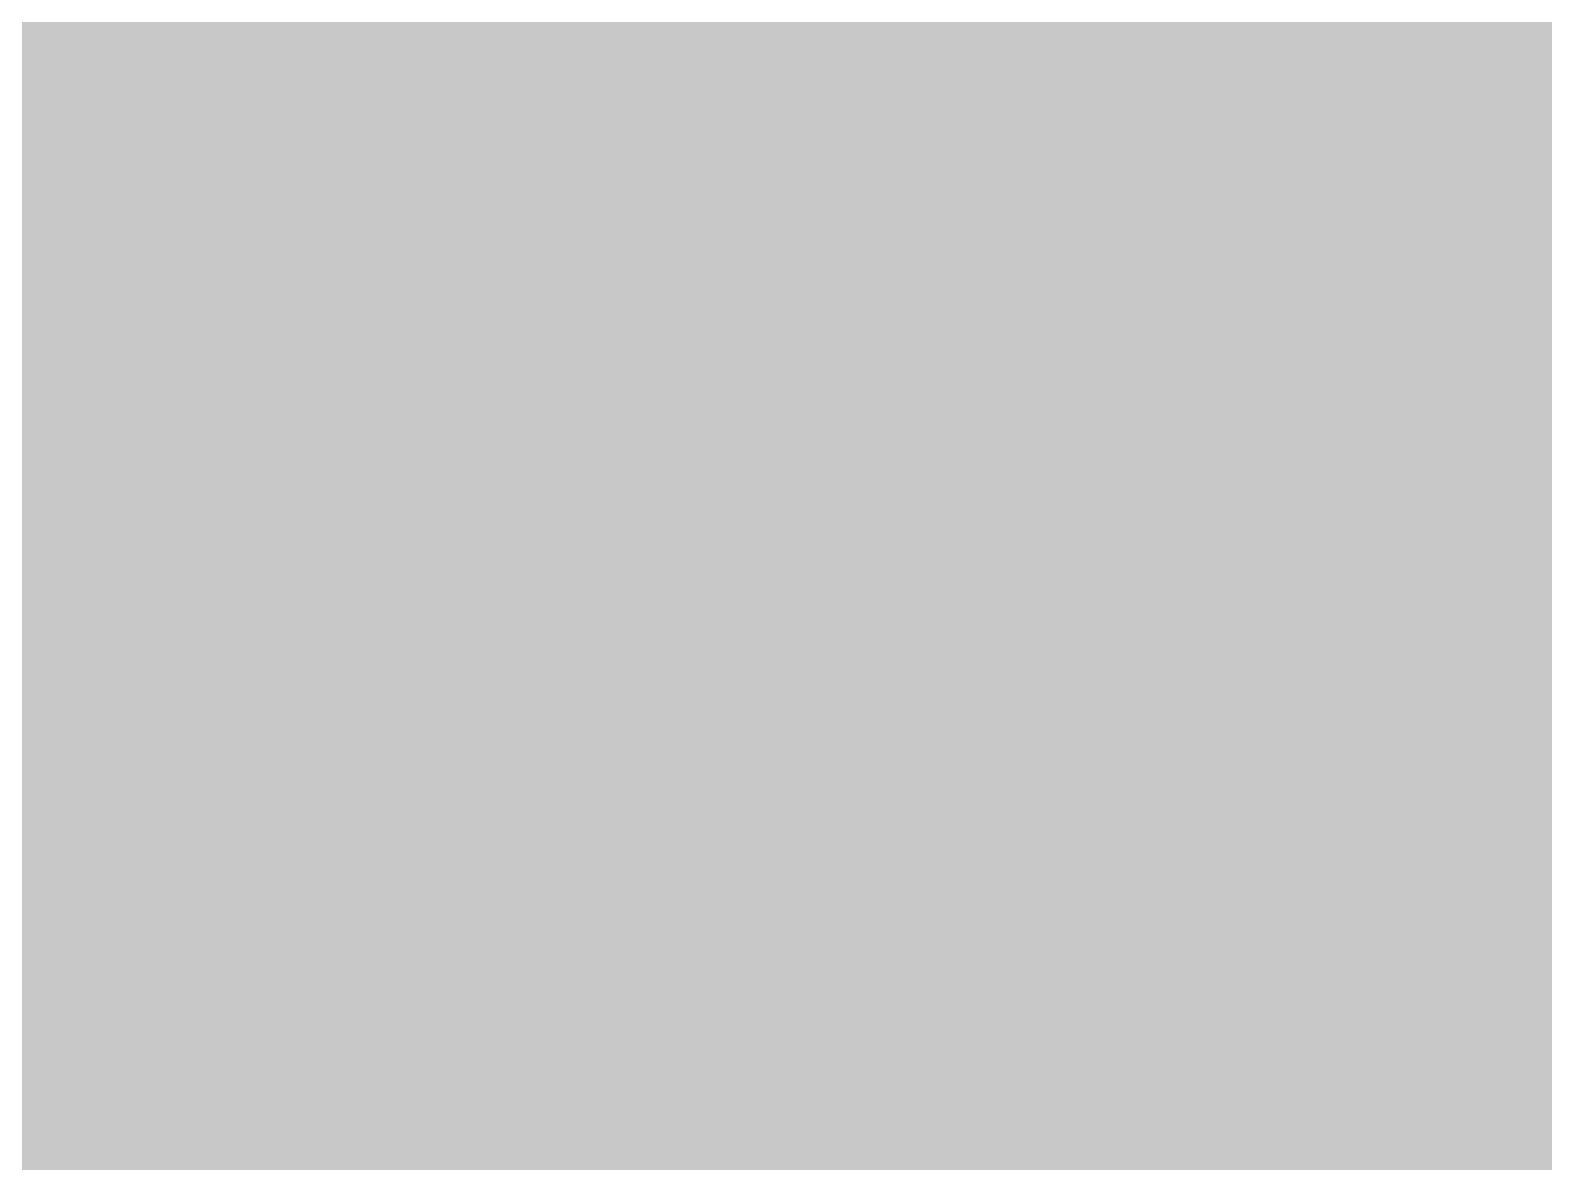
# Model space of a CAD drawing. Header units: inches. Extents: x 267136 to 306747, y 5028981 to 5062930.
# Drawn here: x 278039 to 282080, y 5036104 to 5039127 of the extents above; entities that cross this region are included whole.
import ezdxf

# ---------------------------------------------------------------- set-up
doc = ezdxf.new("R2010")
doc.units = ezdxf.units.IN
doc.header["$MEASUREMENT"] = 0

msp = doc.modelspace()

# ---------------------------------------------------------------- hatches: boundary and pattern name
for points in [[(278419.916, 5039022.219), (278354.781, 5039022.493), (278289.645, 5039022.768), (278224.51, 5039023.043), (278159.373, 5039023.319), (278094.236, 5039023.596), (278029.102, 5039023.873), (277963.965, 5039024.151), (277931.396, 5039024.291), (277931.496, 5039047.442), (277931.893, 5039140.051), (277932.289, 5039232.66), (277932.686, 5039325.268), (277932.883, 5039371.572), (277965.449, 5039371.433), (278030.582, 5039371.155), (278095.713, 5039370.878), (278160.846, 5039370.601), (278225.979, 5039370.325), (278291.111, 5039370.05), (278356.244, 5039369.775), (278421.375, 5039369.501), (278421.182, 5039323.197), (278420.793, 5039230.588), (278420.402, 5039137.98), (278420.014, 5039045.372), (278419.916, 5039022.219)], [(278908.437, 5039020.186), (278875.869, 5039020.32), (278810.732, 5039020.59), (278745.598, 5039020.86), (278680.461, 5039021.13), (278615.324, 5039021.401), (278550.189, 5039021.673), (278485.053, 5039021.946), (278419.916, 5039022.219), (278420.014, 5039045.372), (278420.402, 5039137.98), (278420.793, 5039230.588), (278421.182, 5039323.197), (278421.375, 5039369.501), (278486.508, 5039369.228), (278551.641, 5039368.956), (278616.773, 5039368.684), (278681.906, 5039368.412), (278747.037, 5039368.142), (278812.17, 5039367.872), (278877.303, 5039367.603), (278909.869, 5039367.468), (278909.678, 5039321.164), (278909.297, 5039228.555), (278908.914, 5039135.947), (278908.533, 5039043.338), (278908.437, 5039020.186)], [(279396.957, 5039018.191), (279331.82, 5039018.455), (279266.686, 5039018.719), (279201.549, 5039018.984), (279136.412, 5039019.25), (279071.277, 5039019.517), (279006.141, 5039019.784), (278941.004, 5039020.052), (278908.437, 5039020.186), (278908.533, 5039043.338), (278908.914, 5039135.947), (278909.297, 5039228.555), (278909.678, 5039321.164), (278909.869, 5039367.468), (278942.436, 5039367.334), (279007.566, 5039367.066), (279137.832, 5039366.532), (279202.965, 5039366.267), (279268.098, 5039366.001), (279333.229, 5039365.737), (279398.361, 5039365.473), (279398.174, 5039319.169), (279397.799, 5039226.56), (279397.426, 5039133.952), (279397.051, 5039041.343), (279396.957, 5039018.191)], [(279885.477, 5039016.234), (279852.909, 5039016.363), (279787.772, 5039016.622), (279722.637, 5039016.882), (279592.365, 5039017.404), (279527.229, 5039017.666), (279462.094, 5039017.928), (279396.957, 5039018.191), (279397.051, 5039041.343), (279397.426, 5039133.952), (279397.799, 5039226.56), (279398.174, 5039319.169), (279398.361, 5039365.473), (279528.627, 5039364.947), (279593.76, 5039364.686), (279658.892, 5039364.424), (279724.023, 5039364.164), (279789.156, 5039363.904), (279854.288, 5039363.645), (279886.854, 5039363.516), (279886.671, 5039317.211), (279885.937, 5039131.995), (279885.568, 5039039.386), (279885.477, 5039016.234)], [(280373.997, 5039014.314), (280308.86, 5039014.568), (280243.725, 5039014.823), (280113.453, 5039015.333), (280048.316, 5039015.59), (279983.181, 5039015.847), (279918.045, 5039016.104), (279885.477, 5039016.234), (279885.568, 5039039.386), (279885.937, 5039131.995), (279886.671, 5039317.211), (279886.854, 5039363.516), (279919.421, 5039363.387), (279984.553, 5039363.129), (280049.686, 5039362.872), (280179.95, 5039362.36), (280245.083, 5039362.105), (280310.215, 5039361.851), (280375.348, 5039361.597), (280375.167, 5039315.292), (280374.808, 5039222.684), (280374.447, 5039130.075), (280374.087, 5039037.467), (280373.997, 5039014.314)], [(280862.517, 5039012.434), (280829.949, 5039012.558), (280764.812, 5039012.807), (280699.677, 5039013.056), (280634.541, 5039013.307), (280569.404, 5039013.558), (280504.269, 5039013.81), (280373.997, 5039014.314), (280374.087, 5039037.467), (280374.447, 5039130.075), (280374.808, 5039222.684), (280375.167, 5039315.292), (280375.348, 5039361.597), (280505.612, 5039361.091), (280570.745, 5039360.84), (280635.877, 5039360.589), (280701.01, 5039360.338), (280831.274, 5039359.84), (280863.841, 5039359.716), (280863.664, 5039313.411), (280863.311, 5039220.803), (280862.605, 5039035.585), (280862.517, 5039012.434)], [(281351.037, 5039010.59), (281285.9, 5039010.834), (281220.765, 5039011.078), (281155.629, 5039011.323), (281090.493, 5039011.569), (281025.356, 5039011.815), (280960.221, 5039012.062), (280862.517, 5039012.434), (280862.605, 5039035.585), (280863.311, 5039220.803), (280863.664, 5039313.411), (280863.841, 5039359.716), (280896.407, 5039359.591), (280961.539, 5039359.344), (281026.672, 5039359.097), (281091.804, 5039358.851), (281156.937, 5039358.605), (281222.068, 5039358.36), (281287.201, 5039358.116), (281352.334, 5039357.873), (281352.16, 5039311.568), (281351.814, 5039218.959), (281351.469, 5039126.351), (281351.123, 5039033.743), (281351.037, 5039010.59)], [(281839.557, 5039008.785), (281806.988, 5039008.904), (281741.853, 5039009.143), (281611.581, 5039009.623), (281546.444, 5039009.864), (281481.309, 5039010.105), (281416.173, 5039010.348), (281351.037, 5039010.59), (281351.123, 5039033.743), (281351.469, 5039126.351), (281351.814, 5039218.959), (281352.16, 5039311.568), (281352.334, 5039357.873), (281417.466, 5039357.629), (281482.599, 5039357.387), (281547.73, 5039357.146), (281612.863, 5039356.905), (281677.995, 5039356.665), (281743.128, 5039356.425), (281808.261, 5039356.187), (281840.826, 5039356.067), (281840.657, 5039309.763), (281840.318, 5039217.154), (281839.98, 5039124.546), (281839.642, 5039031.937), (281839.557, 5039008.785)], [(282328.077, 5039007.019), (282262.94, 5039007.252), (282197.805, 5039007.485), (282132.669, 5039007.721), (282067.533, 5039007.956), (282002.396, 5039008.192), (281937.261, 5039008.429), (281872.125, 5039008.667), (281839.557, 5039008.785), (281839.642, 5039031.937), (281839.98, 5039124.546), (281840.318, 5039217.154), (281840.657, 5039309.763), (281840.826, 5039356.067), (281873.393, 5039355.948), (282003.657, 5039355.474), (282068.79, 5039355.238), (282133.922, 5039355.002), (282199.055, 5039354.768), (282329.319, 5039354.3), (282329.154, 5039307.996), (282328.822, 5039215.387), (282328.491, 5039122.779), (282328.159, 5039030.17), (282328.077, 5039007.019)], [(278418.459, 5038674.937), (278353.318, 5038675.211), (278288.18, 5038675.486), (278223.039, 5038675.762), (278157.9, 5038676.037), (278092.76, 5038676.314), (278027.621, 5038676.592), (277962.48, 5038676.869), (277929.91, 5038677.009), (277930.307, 5038769.617), (277930.703, 5038862.226), (277931.1, 5038954.834), (277931.396, 5039024.291), (277963.965, 5039024.151), (278029.102, 5039023.873), (278094.236, 5039023.596), (278159.373, 5039023.319), (278224.51, 5039023.043), (278289.645, 5039022.768), (278354.781, 5039022.493), (278419.916, 5039022.219), (278419.625, 5038952.763), (278419.236, 5038860.154), (278418.848, 5038767.546), (278418.459, 5038674.937)], [(278907.006, 5038672.904), (278874.436, 5038673.039), (278809.295, 5038673.308), (278744.156, 5038673.578), (278679.016, 5038673.849), (278613.877, 5038674.119), (278548.736, 5038674.392), (278483.598, 5038674.664), (278418.459, 5038674.937), (278418.848, 5038767.546), (278419.236, 5038860.154), (278419.625, 5038952.763), (278419.916, 5039022.219), (278485.053, 5039021.946), (278550.189, 5039021.673), (278615.324, 5039021.401), (278680.461, 5039021.13), (278745.598, 5039020.86), (278810.732, 5039020.59), (278875.869, 5039020.32), (278908.437, 5039020.186), (278908.15, 5038950.729), (278907.77, 5038858.121), (278907.387, 5038765.513), (278907.006, 5038672.904)], [(279395.553, 5038670.909), (279330.412, 5038671.173), (279265.273, 5038671.437), (279200.133, 5038671.703), (279134.994, 5038671.969), (279069.854, 5038672.235), (279004.715, 5038672.502), (278939.574, 5038672.771), (278907.006, 5038672.904), (278907.387, 5038765.513), (278907.77, 5038858.121), (278908.15, 5038950.729), (278908.437, 5039020.186), (278941.004, 5039020.052), (279006.141, 5039019.784), (279071.277, 5039019.517), (279136.412, 5039019.25), (279201.549, 5039018.984), (279266.686, 5039018.719), (279331.82, 5039018.455), (279396.957, 5039018.191), (279396.676, 5038948.734), (279395.926, 5038763.518), (279395.553, 5038670.909)], [(279884.099, 5038668.952), (279851.529, 5038669.081), (279786.39, 5038669.341), (279721.25, 5038669.601), (279656.11, 5038669.86), (279525.832, 5038670.384), (279460.691, 5038670.646), (279395.553, 5038670.909), (279395.926, 5038763.518), (279396.676, 5038948.734), (279396.957, 5039018.191), (279462.094, 5039017.928), (279527.229, 5039017.666), (279592.365, 5039017.404), (279722.637, 5039016.882), (279787.772, 5039016.622), (279852.909, 5039016.363), (279885.477, 5039016.234), (279885.201, 5038946.777), (279884.467, 5038761.561), (279884.099, 5038668.952)], [(280372.646, 5038667.033), (280307.507, 5038667.286), (280242.367, 5038667.541), (280177.228, 5038667.796), (280046.948, 5038668.308), (279981.809, 5038668.565), (279884.099, 5038668.952), (279884.467, 5038761.561), (279885.201, 5038946.777), (279885.477, 5039016.234), (279918.045, 5039016.104), (279983.181, 5039015.847), (280048.316, 5039015.59), (280113.453, 5039015.333), (280243.725, 5039014.823), (280308.86, 5039014.568), (280373.997, 5039014.314), (280373.727, 5038944.858), (280373.366, 5038852.25), (280373.006, 5038759.642), (280372.646, 5038667.033)], [(280861.193, 5038665.151), (280828.623, 5038665.276), (280763.483, 5038665.524), (280698.344, 5038665.774), (280633.204, 5038666.024), (280568.064, 5038666.275), (280502.925, 5038666.527), (280437.785, 5038666.78), (280372.646, 5038667.033), (280373.006, 5038759.642), (280373.366, 5038852.25), (280373.727, 5038944.858), (280373.997, 5039014.314), (280504.269, 5039013.81), (280569.404, 5039013.558), (280634.541, 5039013.307), (280699.677, 5039013.056), (280764.812, 5039012.807), (280829.949, 5039012.558), (280862.517, 5039012.434), (280862.252, 5038942.978), (280861.546, 5038757.76), (280861.193, 5038665.151)], [(281349.74, 5038663.309), (281284.601, 5038663.552), (281219.461, 5038663.796), (281154.321, 5038664.041), (281089.182, 5038664.287), (281024.042, 5038664.533), (280958.902, 5038664.78), (280893.763, 5038665.027), (280861.193, 5038665.151), (280861.899, 5038850.369), (280862.252, 5038942.978), (280862.517, 5039012.434), (280960.221, 5039012.062), (281025.356, 5039011.815), (281090.493, 5039011.569), (281155.629, 5039011.323), (281220.765, 5039011.078), (281285.9, 5039010.834), (281351.037, 5039010.59), (281350.777, 5038941.134), (281350.432, 5038848.525), (281349.74, 5038663.309)], [(281838.287, 5038661.503), (281805.717, 5038661.623), (281740.578, 5038661.861), (281675.438, 5038662.101), (281610.299, 5038662.341), (281545.159, 5038662.582), (281480.02, 5038662.823), (281414.88, 5038663.065), (281349.74, 5038663.309), (281350.432, 5038848.525), (281350.777, 5038941.134), (281351.037, 5039010.59), (281416.173, 5039010.348), (281481.309, 5039010.105), (281546.444, 5039009.864), (281611.581, 5039009.623), (281741.853, 5039009.143), (281806.988, 5039008.904), (281839.557, 5039008.785), (281839.303, 5038939.329), (281838.964, 5038846.721), (281838.626, 5038754.112), (281838.287, 5038661.503)], [(282326.834, 5038659.736), (282261.694, 5038659.97), (282196.555, 5038660.204), (282131.415, 5038660.438), (282066.275, 5038660.674), (282001.136, 5038660.91), (281935.996, 5038661.146), (281870.856, 5038661.385), (281838.287, 5038661.503), (281838.626, 5038754.112), (281838.964, 5038846.721), (281839.303, 5038939.329), (281839.557, 5039008.785), (281872.125, 5039008.667), (281937.261, 5039008.429), (282002.396, 5039008.192), (282067.533, 5039007.956), (282132.669, 5039007.721), (282197.805, 5039007.485), (282262.94, 5039007.252), (282328.077, 5039007.019), (282327.828, 5038937.562), (282327.497, 5038844.953), (282327.165, 5038752.345), (282326.834, 5038659.736)], [(278417, 5038327.656), (278351.855, 5038327.93), (278286.713, 5038328.204), (278221.57, 5038328.479), (278156.426, 5038328.756), (278091.283, 5038329.032), (278026.141, 5038329.31), (277960.996, 5038329.588), (277928.426, 5038329.727), (277928.723, 5038399.184), (277929.119, 5038491.792), (277929.516, 5038584.4), (277929.91, 5038677.009), (277962.48, 5038676.869), (278027.621, 5038676.592), (278092.76, 5038676.314), (278157.9, 5038676.037), (278223.039, 5038675.762), (278288.18, 5038675.486), (278353.318, 5038675.211), (278418.459, 5038674.937), (278418.068, 5038582.329), (278417.68, 5038489.721), (278417.291, 5038397.112), (278417, 5038327.656)], [(278905.574, 5038325.623), (278873.002, 5038325.757), (278807.859, 5038326.026), (278742.715, 5038326.296), (278677.572, 5038326.566), (278612.43, 5038326.838), (278547.285, 5038327.11), (278482.143, 5038327.383), (278417, 5038327.656), (278417.291, 5038397.112), (278417.68, 5038489.721), (278418.068, 5038582.329), (278418.459, 5038674.937), (278483.598, 5038674.664), (278548.736, 5038674.392), (278613.877, 5038674.119), (278679.016, 5038673.849), (278744.156, 5038673.578), (278809.295, 5038673.308), (278874.436, 5038673.039), (278907.006, 5038672.904), (278906.623, 5038580.296), (278906.242, 5038487.687), (278905.859, 5038395.079), (278905.574, 5038325.623)], [(279394.146, 5038323.628), (279329.004, 5038323.892), (279263.861, 5038324.156), (279198.717, 5038324.421), (279133.574, 5038324.687), (279068.432, 5038324.953), (279003.289, 5038325.221), (278938.145, 5038325.488), (278905.574, 5038325.623), (278905.859, 5038395.079), (278906.242, 5038487.687), (278906.623, 5038580.296), (278907.006, 5038672.904), (278939.574, 5038672.771), (279004.715, 5038672.502), (279069.854, 5038672.235), (279134.994, 5038671.969), (279200.133, 5038671.703), (279265.273, 5038671.437), (279330.412, 5038671.173), (279395.553, 5038670.909), (279395.178, 5038578.301), (279394.803, 5038485.692), (279394.428, 5038393.084), (279394.146, 5038323.628)], [(279882.722, 5038321.67), (279850.149, 5038321.8), (279785.007, 5038322.059), (279719.863, 5038322.318), (279654.72, 5038322.579), (279589.576, 5038322.84), (279524.434, 5038323.102), (279459.291, 5038323.364), (279394.146, 5038323.628), (279394.428, 5038393.084), (279394.803, 5038485.692), (279395.178, 5038578.301), (279395.553, 5038670.909), (279460.691, 5038670.646), (279525.832, 5038670.384), (279656.11, 5038669.86), (279721.25, 5038669.601), (279786.39, 5038669.341), (279851.529, 5038669.081), (279884.099, 5038668.952), (279883.731, 5038576.344), (279883.364, 5038483.735), (279882.997, 5038391.127), (279882.722, 5038321.67)], [(280371.295, 5038319.751), (280306.152, 5038320.005), (280241.009, 5038320.259), (280175.866, 5038320.515), (280110.723, 5038320.77), (280045.579, 5038321.026), (279980.437, 5038321.283), (279915.293, 5038321.541), (279882.722, 5038321.67), (279882.997, 5038391.127), (279883.364, 5038483.735), (279883.731, 5038576.344), (279884.099, 5038668.952), (279981.809, 5038668.565), (280046.948, 5038668.308), (280177.228, 5038667.796), (280242.367, 5038667.541), (280307.507, 5038667.286), (280372.646, 5038667.033), (280372.286, 5038574.425), (280371.926, 5038481.816), (280371.565, 5038389.207), (280371.295, 5038319.751)], [(280859.869, 5038317.87), (280827.298, 5038317.994), (280762.154, 5038318.243), (280697.012, 5038318.493), (280631.868, 5038318.743), (280566.725, 5038318.994), (280501.582, 5038319.246), (280436.438, 5038319.498), (280371.295, 5038319.751), (280371.565, 5038389.207), (280371.926, 5038481.816), (280372.286, 5038574.425), (280372.646, 5038667.033), (280437.785, 5038666.78), (280502.925, 5038666.527), (280568.064, 5038666.275), (280633.204, 5038666.024), (280698.344, 5038665.774), (280763.483, 5038665.524), (280828.623, 5038665.276), (280861.193, 5038665.151), (280860.487, 5038479.935), (280860.134, 5038387.326), (280859.869, 5038317.87)], [(281348.443, 5038316.027), (281283.3, 5038316.271), (281218.157, 5038316.515), (281153.014, 5038316.76), (281087.87, 5038317.005), (281022.728, 5038317.251), (280957.584, 5038317.498), (280892.441, 5038317.746), (280859.869, 5038317.87), (280860.134, 5038387.326), (280860.487, 5038479.935), (280861.193, 5038665.151), (280893.763, 5038665.027), (280958.902, 5038664.78), (281024.042, 5038664.533), (281089.182, 5038664.287), (281154.321, 5038664.041), (281219.461, 5038663.796), (281284.601, 5038663.552), (281349.74, 5038663.309), (281349.395, 5038570.7), (281349.049, 5038478.092), (281348.703, 5038385.483), (281348.443, 5038316.027)], [(281837.018, 5038314.222), (281804.446, 5038314.341), (281739.303, 5038314.58), (281674.159, 5038314.819), (281609.017, 5038315.06), (281543.873, 5038315.3), (281478.729, 5038315.542), (281413.587, 5038315.784), (281348.443, 5038316.027), (281348.703, 5038385.483), (281349.049, 5038478.092), (281349.395, 5038570.7), (281349.74, 5038663.309), (281414.88, 5038663.065), (281480.02, 5038662.823), (281545.159, 5038662.582), (281610.299, 5038662.341), (281675.438, 5038662.101), (281740.578, 5038661.861), (281805.717, 5038661.623), (281838.287, 5038661.503), (281837.948, 5038568.895), (281837.61, 5038476.286), (281837.271, 5038383.678), (281837.018, 5038314.222)], [(282325.592, 5038312.455), (282260.448, 5038312.688), (282195.305, 5038312.922), (282130.162, 5038313.157), (282065.019, 5038313.393), (281999.875, 5038313.629), (281934.732, 5038313.865), (281869.589, 5038314.103), (281837.018, 5038314.222), (281837.271, 5038383.678), (281837.61, 5038476.286), (281837.948, 5038568.895), (281838.287, 5038661.503), (281870.856, 5038661.385), (281935.996, 5038661.146), (282001.136, 5038660.91), (282066.275, 5038660.674), (282131.415, 5038660.438), (282196.555, 5038660.204), (282261.694, 5038659.97), (282326.834, 5038659.736), (282326.503, 5038567.128), (282326.171, 5038474.52), (282325.84, 5038381.911), (282325.592, 5038312.455)], [(278415.541, 5037980.374), (278350.395, 5037980.648), (278285.246, 5037980.923), (278220.1, 5037981.198), (278154.953, 5037981.475), (278089.807, 5037981.751), (278024.66, 5037982.028), (277959.514, 5037982.307), (277926.939, 5037982.445), (277927.139, 5038028.75), (277927.533, 5038121.358), (277927.93, 5038213.967), (277928.326, 5038306.575), (277928.426, 5038329.727), (277960.996, 5038329.588), (278026.141, 5038329.31), (278091.283, 5038329.032), (278156.426, 5038328.756), (278221.57, 5038328.479), (278286.713, 5038328.204), (278351.855, 5038327.93), (278417, 5038327.656), (278416.902, 5038304.504), (278416.514, 5038211.896), (278416.125, 5038119.287), (278415.734, 5038026.679), (278415.541, 5037980.374)], [(278904.143, 5037978.341), (278871.568, 5037978.476), (278806.422, 5037978.745), (278741.275, 5037979.015), (278676.127, 5037979.285), (278610.98, 5037979.557), (278545.834, 5037979.828), (278480.687, 5037980.101), (278415.541, 5037980.374), (278415.734, 5038026.679), (278416.125, 5038119.287), (278416.514, 5038211.896), (278416.902, 5038304.504), (278417, 5038327.656), (278482.143, 5038327.383), (278547.285, 5038327.11), (278612.43, 5038326.838), (278677.572, 5038326.566), (278742.715, 5038326.296), (278807.859, 5038326.026), (278873.002, 5038325.757), (278905.574, 5038325.623), (278905.479, 5038302.471), (278905.096, 5038209.862), (278904.715, 5038117.254), (278904.332, 5038024.646), (278904.143, 5037978.341)], [(279392.742, 5037976.346), (279327.596, 5037976.609), (279262.449, 5037976.874), (279197.303, 5037977.14), (279132.156, 5037977.405), (279067.008, 5037977.672), (279001.861, 5037977.939), (278936.715, 5037978.207), (278904.143, 5037978.341), (278904.332, 5038024.646), (278904.715, 5038117.254), (278905.096, 5038209.862), (278905.479, 5038302.471), (278905.574, 5038325.623), (278938.145, 5038325.488), (279003.289, 5038325.221), (279068.432, 5038324.953), (279133.574, 5038324.687), (279198.717, 5038324.421), (279263.861, 5038324.156), (279329.004, 5038323.892), (279394.146, 5038323.628), (279394.053, 5038300.476), (279393.68, 5038207.867), (279393.305, 5038115.259), (279392.93, 5038022.65), (279392.742, 5037976.346)], [(279881.344, 5037974.389), (279848.771, 5037974.519), (279783.623, 5037974.777), (279718.477, 5037975.037), (279653.33, 5037975.298), (279588.184, 5037975.559), (279523.037, 5037975.82), (279457.889, 5037976.083), (279392.742, 5037976.346), (279392.93, 5038022.65), (279393.305, 5038115.259), (279393.68, 5038207.867), (279394.053, 5038300.476), (279394.146, 5038323.628), (279459.291, 5038323.364), (279524.434, 5038323.102), (279589.576, 5038322.84), (279654.72, 5038322.579), (279719.863, 5038322.318), (279785.007, 5038322.059), (279850.149, 5038321.8), (279882.722, 5038321.67), (279882.63, 5038298.519), (279882.262, 5038205.91), (279881.895, 5038113.302), (279881.527, 5038020.693), (279881.344, 5037974.389)], [(280369.944, 5037972.47), (280304.798, 5037972.724), (280174.504, 5037973.232), (280109.357, 5037973.488), (280044.211, 5037973.745), (279979.063, 5037974.002), (279881.344, 5037974.389), (279881.527, 5038020.693), (279881.895, 5038113.302), (279882.262, 5038205.91), (279882.63, 5038298.519), (279882.722, 5038321.67), (279915.293, 5038321.541), (279980.437, 5038321.283), (280045.579, 5038321.026), (280110.723, 5038320.77), (280175.866, 5038320.515), (280241.009, 5038320.259), (280371.295, 5038319.751), (280371.205, 5038296.599), (280370.845, 5038203.99), (280370.485, 5038111.382), (280370.125, 5038018.773), (280369.944, 5037972.47)], [(280858.546, 5037970.589), (280825.973, 5037970.713), (280760.825, 5037970.962), (280695.679, 5037971.211), (280565.385, 5037971.713), (280500.238, 5037971.964), (280435.092, 5037972.217), (280369.944, 5037972.47), (280370.125, 5038018.773), (280370.485, 5038111.382), (280370.845, 5038203.99), (280371.205, 5038296.599), (280371.295, 5038319.751), (280436.438, 5038319.498), (280501.582, 5038319.246), (280566.725, 5038318.994), (280631.868, 5038318.743), (280697.012, 5038318.493), (280762.154, 5038318.243), (280827.298, 5038317.994), (280859.869, 5038317.87), (280859.781, 5038294.718), (280859.428, 5038202.109), (280859.075, 5038109.501), (280858.723, 5038016.893), (280858.546, 5037970.589)], [(281347.146, 5037968.745), (281282, 5037968.989), (281216.854, 5037969.233), (281151.706, 5037969.479), (281086.56, 5037969.724), (281021.413, 5037969.97), (280956.266, 5037970.217), (280891.119, 5037970.465), (280858.546, 5037970.589), (280858.723, 5038016.893), (280859.075, 5038109.501), (280859.428, 5038202.109), (280859.781, 5038294.718), (280859.869, 5038317.87), (280892.441, 5038317.746), (280957.584, 5038317.498), (281022.728, 5038317.251), (281087.87, 5038317.005), (281153.014, 5038316.76), (281218.157, 5038316.515), (281348.443, 5038316.027), (281348.357, 5038292.875), (281348.011, 5038200.267), (281347.665, 5038107.658), (281347.319, 5038015.05), (281347.146, 5037968.745)], [(281835.748, 5037966.94), (281803.175, 5037967.06), (281738.027, 5037967.298), (281672.881, 5037967.538), (281607.734, 5037967.778), (281542.587, 5037968.019), (281477.44, 5037968.261), (281412.294, 5037968.503), (281347.146, 5037968.745), (281347.319, 5038015.05), (281347.665, 5038107.658), (281348.011, 5038200.267), (281348.357, 5038292.875), (281348.443, 5038316.027), (281413.587, 5038315.784), (281478.729, 5038315.542), (281543.873, 5038315.3), (281609.017, 5038315.06), (281674.159, 5038314.819), (281739.303, 5038314.58), (281804.446, 5038314.341), (281837.018, 5038314.222), (281836.933, 5038291.069), (281836.594, 5038198.461), (281836.256, 5038105.853), (281835.917, 5038013.244), (281835.748, 5037966.94)], [(282324.349, 5037965.173), (282259.202, 5037965.406), (282194.056, 5037965.641), (282128.908, 5037965.875), (282063.762, 5037966.111), (281998.615, 5037966.347), (281868.321, 5037966.821), (281835.748, 5037966.94), (281835.917, 5038013.244), (281836.256, 5038105.853), (281836.594, 5038198.461), (281836.933, 5038291.069), (281837.018, 5038314.222), (281869.589, 5038314.103), (281934.732, 5038313.865), (281999.875, 5038313.629), (282065.019, 5038313.393), (282130.162, 5038313.157), (282195.305, 5038312.922), (282260.448, 5038312.688), (282325.592, 5038312.455), (282325.509, 5038289.303), (282325.178, 5038196.694), (282324.846, 5038104.086), (282324.515, 5038011.478), (282324.349, 5037965.173)], [(278414.082, 5037633.093), (278348.932, 5037633.367), (278283.781, 5037633.642), (278218.631, 5037633.917), (278153.48, 5037634.193), (278023.18, 5037634.747), (277958.029, 5037635.025), (277925.453, 5037635.164), (277925.553, 5037658.316), (277925.949, 5037750.925), (277926.346, 5037843.533), (277926.742, 5037936.142), (277926.939, 5037982.445), (277959.514, 5037982.307), (278024.66, 5037982.028), (278089.807, 5037981.751), (278154.953, 5037981.475), (278220.1, 5037981.198), (278285.246, 5037980.923), (278350.395, 5037980.648), (278415.541, 5037980.374), (278415.346, 5037934.07), (278414.568, 5037748.854), (278414.18, 5037656.245), (278414.082, 5037633.093)], [(278902.711, 5037631.06), (278870.135, 5037631.194), (278804.984, 5037631.464), (278739.834, 5037631.733), (278674.684, 5037632.004), (278609.533, 5037632.275), (278544.383, 5037632.547), (278479.232, 5037632.819), (278414.082, 5037633.093), (278414.18, 5037656.245), (278414.568, 5037748.854), (278415.346, 5037934.07), (278415.541, 5037980.374), (278480.687, 5037980.101), (278545.834, 5037979.828), (278610.98, 5037979.557), (278676.127, 5037979.285), (278741.275, 5037979.015), (278806.422, 5037978.745), (278871.568, 5037978.476), (278904.143, 5037978.341), (278903.951, 5037932.037), (278903.568, 5037839.429), (278903.187, 5037746.82), (278902.805, 5037654.212), (278902.711, 5037631.06)], [(279391.338, 5037629.064), (279326.187, 5037629.328), (279195.887, 5037629.858), (279130.736, 5037630.124), (279000.436, 5037630.658), (278935.285, 5037630.926), (278902.711, 5037631.06), (278902.805, 5037654.212), (278903.187, 5037746.82), (278903.568, 5037839.429), (278903.951, 5037932.037), (278904.143, 5037978.341), (278936.715, 5037978.207), (279001.861, 5037977.939), (279067.008, 5037977.672), (279132.156, 5037977.405), (279197.303, 5037977.14), (279262.449, 5037976.874), (279327.596, 5037976.609), (279392.742, 5037976.346), (279392.555, 5037930.042), (279392.182, 5037837.434), (279391.807, 5037744.825), (279391.432, 5037652.217), (279391.338, 5037629.064)], [(279879.966, 5037627.107), (279847.391, 5037627.237), (279782.24, 5037627.496), (279717.09, 5037627.756), (279651.939, 5037628.017), (279586.789, 5037628.277), (279521.639, 5037628.539), (279456.488, 5037628.802), (279391.338, 5037629.064), (279391.432, 5037652.217), (279391.807, 5037744.825), (279392.182, 5037837.434), (279392.555, 5037930.042), (279392.742, 5037976.346), (279457.889, 5037976.083), (279523.037, 5037975.82), (279588.184, 5037975.559), (279653.33, 5037975.298), (279718.477, 5037975.037), (279783.623, 5037974.777), (279848.771, 5037974.519), (279881.344, 5037974.389), (279881.16, 5037928.085), (279880.793, 5037835.477), (279880.426, 5037742.868), (279880.058, 5037650.26), (279879.966, 5037627.107)], [(280368.594, 5037625.188), (280303.443, 5037625.442), (280238.293, 5037625.696), (280173.143, 5037625.951), (280107.992, 5037626.207), (280042.842, 5037626.464), (279977.691, 5037626.721), (279912.541, 5037626.979), (279879.966, 5037627.107), (279880.058, 5037650.26), (279880.426, 5037742.868), (279880.793, 5037835.477), (279881.16, 5037928.085), (279881.344, 5037974.389), (279979.063, 5037974.002), (280044.211, 5037973.745), (280109.357, 5037973.488), (280174.504, 5037973.232), (280304.798, 5037972.724), (280369.944, 5037972.47), (280369.765, 5037926.165), (280369.404, 5037833.558), (280369.044, 5037740.949), (280368.685, 5037648.341), (280368.594, 5037625.188)], [(280857.223, 5037623.308), (280824.647, 5037623.432), (280694.347, 5037623.93), (280629.196, 5037624.181), (280498.896, 5037624.683), (280433.744, 5037624.936), (280368.594, 5037625.188), (280368.685, 5037648.341), (280369.044, 5037740.949), (280369.404, 5037833.558), (280369.765, 5037926.165), (280369.944, 5037972.47), (280435.092, 5037972.217), (280500.238, 5037971.964), (280630.532, 5037971.462), (280695.679, 5037971.211), (280760.825, 5037970.962), (280825.973, 5037970.713), (280858.546, 5037970.589), (280858.369, 5037924.284), (280858.017, 5037831.676), (280857.663, 5037739.067), (280857.311, 5037646.459), (280857.223, 5037623.308)], [(281345.851, 5037621.464), (281280.7, 5037621.708), (281215.55, 5037621.952), (281150.399, 5037622.197), (281085.249, 5037622.442), (281020.099, 5037622.688), (280954.948, 5037622.936), (280857.223, 5037623.308), (280857.311, 5037646.459), (280857.663, 5037739.067), (280858.017, 5037831.676), (280858.369, 5037924.284), (280858.546, 5037970.589), (280891.119, 5037970.465), (280956.266, 5037970.217), (281021.413, 5037969.97), (281086.56, 5037969.724), (281151.706, 5037969.479), (281216.854, 5037969.233), (281347.146, 5037968.745), (281346.974, 5037922.441), (281346.282, 5037737.225), (281345.937, 5037644.616), (281345.851, 5037621.464)], [(281834.479, 5037619.659), (281801.903, 5037619.778), (281736.753, 5037620.017), (281671.603, 5037620.257), (281606.452, 5037620.497), (281541.302, 5037620.737), (281476.151, 5037620.979), (281411.001, 5037621.222), (281345.851, 5037621.464), (281345.937, 5037644.616), (281346.282, 5037737.225), (281346.974, 5037922.441), (281347.146, 5037968.745), (281412.294, 5037968.503), (281477.44, 5037968.261), (281542.587, 5037968.019), (281607.734, 5037967.778), (281672.881, 5037967.538), (281738.027, 5037967.298), (281803.175, 5037967.06), (281835.748, 5037966.94), (281835.578, 5037920.636), (281835.24, 5037828.027), (281834.901, 5037735.419), (281834.563, 5037642.811), (281834.479, 5037619.659)], [(282323.106, 5037617.892), (282257.956, 5037618.125), (282192.806, 5037618.359), (282127.655, 5037618.594), (282062.505, 5037618.829), (281997.354, 5037619.065), (281932.204, 5037619.303), (281867.054, 5037619.54), (281834.479, 5037619.659), (281834.563, 5037642.811), (281834.901, 5037735.419), (281835.24, 5037828.027), (281835.578, 5037920.636), (281835.748, 5037966.94), (281868.321, 5037966.821), (281998.615, 5037966.347), (282063.762, 5037966.111), (282128.908, 5037965.875), (282194.056, 5037965.641), (282259.202, 5037965.406), (282324.349, 5037965.173), (282324.184, 5037918.869), (282323.852, 5037826.261), (282323.521, 5037733.652), (282323.106, 5037617.892)], [(278412.623, 5037285.812), (278347.469, 5037286.086), (278282.316, 5037286.36), (278086.854, 5037287.188), (278021.699, 5037287.466), (277956.545, 5037287.744), (277923.969, 5037287.883), (277924.365, 5037380.491), (277924.762, 5037473.1), (277925.156, 5037565.708), (277925.453, 5037635.164), (277958.029, 5037635.025), (278023.18, 5037634.747), (278153.48, 5037634.193), (278218.631, 5037633.917), (278283.781, 5037633.642), (278348.932, 5037633.367), (278414.082, 5037633.093), (278413.791, 5037563.637), (278413.402, 5037471.028), (278413.012, 5037378.42), (278412.623, 5037285.812)], [(278901.279, 5037283.778), (278868.701, 5037283.913), (278803.547, 5037284.183), (278738.395, 5037284.452), (278673.24, 5037284.723), (278608.086, 5037284.994), (278542.932, 5037285.266), (278477.777, 5037285.539), (278412.623, 5037285.812), (278413.012, 5037378.42), (278413.402, 5037471.028), (278413.791, 5037563.637), (278414.082, 5037633.093), (278479.232, 5037632.819), (278544.383, 5037632.547), (278609.533, 5037632.275), (278674.684, 5037632.004), (278739.834, 5037631.733), (278804.984, 5037631.464), (278870.135, 5037631.194), (278902.711, 5037631.06), (278902.424, 5037561.604), (278902.043, 5037468.995), (278901.66, 5037376.387), (278901.279, 5037283.778)], [(279389.934, 5037281.783), (279324.779, 5037282.048), (279259.625, 5037282.312), (279194.471, 5037282.577), (279129.318, 5037282.843), (279064.164, 5037283.109), (278999.01, 5037283.377), (278933.855, 5037283.645), (278901.279, 5037283.778), (278901.66, 5037376.387), (278902.043, 5037468.995), (278902.424, 5037561.604), (278902.711, 5037631.06), (278935.285, 5037630.926), (279000.436, 5037630.658), (279130.736, 5037630.124), (279195.887, 5037629.858), (279326.187, 5037629.328), (279391.338, 5037629.064), (279391.057, 5037559.608), (279390.684, 5037467), (279390.309, 5037374.392), (279389.934, 5037281.783)], [(279878.589, 5037279.826), (279846.012, 5037279.956), (279780.857, 5037280.215), (279715.704, 5037280.475), (279650.55, 5037280.735), (279585.396, 5037280.996), (279520.242, 5037281.258), (279455.088, 5037281.521), (279389.934, 5037281.783), (279390.309, 5037374.392), (279390.684, 5037467), (279391.057, 5037559.608), (279391.338, 5037629.064), (279456.488, 5037628.802), (279521.639, 5037628.539), (279586.789, 5037628.277), (279651.939, 5037628.017), (279717.09, 5037627.756), (279782.24, 5037627.496), (279847.391, 5037627.237), (279879.966, 5037627.107), (279879.69, 5037557.651), (279878.956, 5037372.435), (279878.589, 5037279.826)], [(280367.244, 5037277.907), (280302.09, 5037278.161), (280236.936, 5037278.415), (280171.781, 5037278.67), (280106.628, 5037278.926), (280041.474, 5037279.183), (279976.319, 5037279.439), (279911.166, 5037279.697), (279878.589, 5037279.826), (279878.956, 5037372.435), (279879.69, 5037557.651), (279879.966, 5037627.107), (279912.541, 5037626.979), (279977.691, 5037626.721), (280042.842, 5037626.464), (280107.992, 5037626.207), (280173.143, 5037625.951), (280238.293, 5037625.696), (280303.443, 5037625.442), (280368.594, 5037625.188), (280368.324, 5037555.732), (280367.604, 5037370.516), (280367.244, 5037277.907)], [(280855.898, 5037276.026), (280823.322, 5037276.15), (280758.168, 5037276.399), (280693.014, 5037276.649), (280627.859, 5037276.899), (280562.706, 5037277.15), (280497.552, 5037277.402), (280432.397, 5037277.654), (280367.244, 5037277.907), (280367.604, 5037370.516), (280368.594, 5037625.188), (280433.744, 5037624.936), (280498.896, 5037624.683), (280629.196, 5037624.181), (280694.347, 5037623.93), (280824.647, 5037623.432), (280857.223, 5037623.308), (280856.958, 5037553.851), (280856.604, 5037461.243), (280856.252, 5037368.635), (280855.898, 5037276.026)], [(281344.554, 5037274.183), (281279.399, 5037274.427), (281214.246, 5037274.671), (281149.092, 5037274.916), (281083.937, 5037275.161), (281018.784, 5037275.407), (280953.63, 5037275.654), (280888.476, 5037275.902), (280855.898, 5037276.026), (280856.252, 5037368.635), (280856.604, 5037461.243), (280856.958, 5037553.851), (280857.223, 5037623.308), (280954.948, 5037622.936), (281020.099, 5037622.688), (281085.249, 5037622.442), (281150.399, 5037622.197), (281215.55, 5037621.952), (281280.7, 5037621.708), (281345.851, 5037621.464), (281345.591, 5037552.008), (281345.245, 5037459.399), (281344.899, 5037366.791), (281344.554, 5037274.183)], [(281833.209, 5037272.378), (281800.632, 5037272.497), (281735.478, 5037272.735), (281670.324, 5037272.976), (281540.016, 5037273.456), (281409.708, 5037273.94), (281344.554, 5037274.183), (281344.899, 5037366.791), (281345.245, 5037459.399), (281345.591, 5037552.008), (281345.851, 5037621.464), (281411.001, 5037621.222), (281476.151, 5037620.979), (281541.302, 5037620.737), (281606.452, 5037620.497), (281671.603, 5037620.257), (281736.753, 5037620.017), (281801.903, 5037619.778), (281834.479, 5037619.659), (281834.225, 5037550.203), (281833.886, 5037457.595), (281833.548, 5037364.986), (281833.209, 5037272.378)], [(282321.864, 5037270.61), (282256.71, 5037270.844), (282191.556, 5037271.078), (282126.402, 5037271.313), (282061.248, 5037271.549), (281996.094, 5037271.784), (281930.94, 5037272.021), (281833.209, 5037272.378), (281833.548, 5037364.986), (281833.886, 5037457.595), (281834.225, 5037550.203), (281834.479, 5037619.659), (281867.054, 5037619.54), (281932.204, 5037619.303), (281997.354, 5037619.065), (282062.505, 5037618.829), (282127.655, 5037618.594), (282192.806, 5037618.359), (282257.956, 5037618.125), (282323.106, 5037617.892), (282322.858, 5037548.436), (282322.526, 5037455.827), (282322.195, 5037363.219), (282321.864, 5037270.61)], [(278411.166, 5036938.531), (278346.008, 5036938.805), (278280.85, 5036939.08), (278215.691, 5036939.354), (278150.535, 5036939.631), (278085.377, 5036939.907), (278020.219, 5036940.185), (277955.062, 5036940.463), (277922.482, 5036940.603), (277922.779, 5037010.059), (277923.176, 5037102.667), (277923.572, 5037195.274), (277923.969, 5037287.883), (277956.545, 5037287.744), (278021.699, 5037287.466), (278086.854, 5037287.188), (278282.316, 5037286.36), (278347.469, 5037286.086), (278412.623, 5037285.812), (278412.234, 5037193.204), (278411.846, 5037100.596), (278411.457, 5037007.987), (278411.166, 5036938.531)], [(278899.848, 5036936.498), (278867.268, 5036936.632), (278802.111, 5036936.901), (278736.953, 5036937.172), (278671.795, 5036937.442), (278606.639, 5036937.713), (278541.48, 5036937.985), (278476.322, 5036938.258), (278411.166, 5036938.531), (278411.457, 5037007.987), (278411.846, 5037100.596), (278412.234, 5037193.204), (278412.623, 5037285.812), (278477.777, 5037285.539), (278542.932, 5037285.266), (278608.086, 5037284.994), (278673.24, 5037284.723), (278738.395, 5037284.452), (278803.547, 5037284.183), (278868.701, 5037283.913), (278901.279, 5037283.778), (278900.896, 5037191.171), (278900.516, 5037098.562), (278900.133, 5037005.954), (278899.848, 5036936.498)], [(279388.529, 5036934.503), (279323.371, 5036934.767), (279258.215, 5036935.031), (279193.057, 5036935.296), (279127.898, 5036935.562), (279062.742, 5036935.828), (278997.584, 5036936.096), (278932.426, 5036936.363), (278899.848, 5036936.498), (278900.133, 5037005.954), (278900.516, 5037098.562), (278900.896, 5037191.171), (278901.279, 5037283.778), (278933.855, 5037283.645), (278999.01, 5037283.377), (279064.164, 5037283.109), (279129.318, 5037282.843), (279194.471, 5037282.577), (279259.625, 5037282.312), (279324.779, 5037282.048), (279389.934, 5037281.783), (279389.559, 5037189.176), (279389.186, 5037096.567), (279388.811, 5037003.959), (279388.529, 5036934.503)], [(279877.211, 5036932.546), (279844.633, 5036932.675), (279714.317, 5036933.193), (279649.16, 5036933.454), (279584.002, 5036933.715), (279518.844, 5036933.978), (279453.687, 5036934.239), (279388.529, 5036934.503), (279388.811, 5037003.959), (279389.186, 5037096.567), (279389.559, 5037189.176), (279389.934, 5037281.783), (279455.088, 5037281.521), (279520.242, 5037281.258), (279585.396, 5037280.996), (279650.55, 5037280.735), (279715.704, 5037280.475), (279780.857, 5037280.215), (279846.012, 5037279.956), (279878.589, 5037279.826), (279878.222, 5037187.218), (279877.486, 5037002.002), (279877.211, 5036932.546)], [(280365.894, 5036930.626), (280300.735, 5036930.88), (280170.421, 5036931.39), (280105.263, 5036931.646), (280040.105, 5036931.901), (279974.947, 5036932.158), (279909.79, 5036932.416), (279877.211, 5036932.546), (279877.486, 5037002.002), (279878.222, 5037187.218), (279878.589, 5037279.826), (279911.166, 5037279.697), (279976.319, 5037279.439), (280041.474, 5037279.183), (280106.628, 5037278.926), (280171.781, 5037278.67), (280236.936, 5037278.415), (280367.244, 5037277.907), (280366.884, 5037185.299), (280366.523, 5037092.69), (280366.163, 5037000.083), (280365.894, 5036930.626)], [(280854.575, 5036928.745), (280821.997, 5036928.869), (280756.839, 5036929.118), (280691.682, 5036929.368), (280626.523, 5036929.618), (280561.366, 5036929.869), (280496.209, 5036930.121), (280431.051, 5036930.373), (280365.894, 5036930.626), (280366.163, 5037000.083), (280366.523, 5037092.69), (280366.884, 5037185.299), (280367.244, 5037277.907), (280432.397, 5037277.654), (280497.552, 5037277.402), (280562.706, 5037277.15), (280627.859, 5037276.899), (280693.014, 5037276.649), (280758.168, 5037276.399), (280823.322, 5037276.15), (280855.898, 5037276.026), (280855.546, 5037183.418), (280855.193, 5037090.81), (280854.84, 5036998.201), (280854.575, 5036928.745)], [(281343.258, 5036926.902), (281278.1, 5036927.146), (281212.942, 5036927.39), (281147.785, 5036927.635), (281082.627, 5036927.88), (281017.47, 5036928.127), (280887.154, 5036928.621), (280854.575, 5036928.745), (280854.84, 5036998.201), (280855.193, 5037090.81), (280855.546, 5037183.418), (280855.898, 5037276.026), (280888.476, 5037275.902), (280953.63, 5037275.654), (281018.784, 5037275.407), (281083.937, 5037275.161), (281149.092, 5037274.916), (281214.246, 5037274.671), (281279.399, 5037274.427), (281344.554, 5037274.183), (281343.862, 5037088.967), (281343.517, 5036996.358), (281343.258, 5036926.902)], [(281831.939, 5036925.097), (281799.36, 5036925.216), (281669.046, 5036925.694), (281473.572, 5036926.417), (281408.415, 5036926.659), (281343.258, 5036926.902), (281343.517, 5036996.358), (281343.862, 5037088.967), (281344.554, 5037274.183), (281409.708, 5037273.94), (281540.016, 5037273.456), (281670.324, 5037272.976), (281735.478, 5037272.735), (281833.209, 5037272.378), (281832.87, 5037179.77), (281832.532, 5037087.161), (281832.193, 5036994.553), (281831.939, 5036925.097)], [(282320.622, 5036923.33), (282255.464, 5036923.563), (282190.307, 5036923.797), (282125.148, 5036924.032), (281994.834, 5036924.504), (281929.676, 5036924.74), (281864.519, 5036924.978), (281831.939, 5036925.097), (281832.193, 5036994.553), (281832.532, 5037087.161), (281832.87, 5037179.77), (281833.209, 5037272.378), (281930.94, 5037272.021), (281996.094, 5037271.784), (282061.248, 5037271.549), (282126.402, 5037271.313), (282191.556, 5037271.078), (282321.864, 5037270.61), (282321.532, 5037178.002), (282321.201, 5037085.395), (282320.87, 5036992.786), (282320.622, 5036923.33)], [(278409.707, 5036591.25), (278344.545, 5036591.524), (278279.385, 5036591.799), (278214.223, 5036592.074), (278149.062, 5036592.351), (278083.9, 5036592.627), (278018.74, 5036592.904), (277953.578, 5036593.183), (277920.998, 5036593.321), (277921.195, 5036639.626), (277921.592, 5036732.233), (277921.988, 5036824.842), (277922.385, 5036917.45), (277922.482, 5036940.603), (277955.062, 5036940.463), (278020.219, 5036940.185), (278085.377, 5036939.907), (278150.535, 5036939.631), (278215.691, 5036939.354), (278280.85, 5036939.08), (278346.008, 5036938.805), (278411.166, 5036938.531), (278411.068, 5036915.379), (278410.68, 5036822.771), (278410.291, 5036730.163), (278409.9, 5036637.555), (278409.707, 5036591.25)], [(278898.416, 5036589.217), (278865.836, 5036589.352), (278800.674, 5036589.621), (278735.514, 5036589.891), (278670.352, 5036590.161), (278605.191, 5036590.433), (278540.029, 5036590.704), (278474.867, 5036590.978), (278409.707, 5036591.25), (278409.9, 5036637.555), (278410.291, 5036730.163), (278410.68, 5036822.771), (278411.068, 5036915.379), (278411.166, 5036938.531), (278476.322, 5036938.258), (278541.48, 5036937.985), (278606.639, 5036937.713), (278671.795, 5036937.442), (278736.953, 5036937.172), (278802.111, 5036936.901), (278867.268, 5036936.632), (278899.848, 5036936.498), (278899.752, 5036913.346), (278899.369, 5036820.737), (278898.988, 5036728.13), (278898.607, 5036635.521), (278898.416, 5036589.217)], [(279387.125, 5036587.222), (279321.963, 5036587.485), (279256.803, 5036587.75), (279191.641, 5036588.016), (279126.48, 5036588.281), (279061.318, 5036588.548), (278996.158, 5036588.815), (278930.996, 5036589.083), (278898.416, 5036589.217), (278898.607, 5036635.521), (278898.988, 5036728.13), (278899.369, 5036820.737), (278899.752, 5036913.346), (278899.848, 5036936.498), (278932.426, 5036936.363), (278997.584, 5036936.096), (279062.742, 5036935.828), (279127.898, 5036935.562), (279193.057, 5036935.296), (279258.215, 5036935.031), (279323.371, 5036934.767), (279388.529, 5036934.503), (279388.436, 5036911.351), (279388.061, 5036818.742), (279387.687, 5036726.134), (279387.312, 5036633.526), (279387.125, 5036587.222)], [(279875.834, 5036585.265), (279843.253, 5036585.395), (279778.092, 5036585.653), (279712.931, 5036585.913), (279582.609, 5036586.435), (279517.447, 5036586.696), (279452.287, 5036586.959), (279387.125, 5036587.222), (279387.312, 5036633.526), (279387.687, 5036726.134), (279388.061, 5036818.742), (279388.436, 5036911.351), (279388.529, 5036934.503), (279453.687, 5036934.239), (279518.844, 5036933.978), (279584.002, 5036933.715), (279649.16, 5036933.454), (279714.317, 5036933.193), (279844.633, 5036932.675), (279877.211, 5036932.546), (279877.119, 5036909.394), (279876.752, 5036816.785), (279876.018, 5036631.569), (279875.834, 5036585.265)], [(280364.543, 5036583.346), (280299.382, 5036583.6), (280169.06, 5036584.108), (280103.898, 5036584.364), (279973.576, 5036584.878), (279908.415, 5036585.136), (279875.834, 5036585.265), (279876.018, 5036631.569), (279876.752, 5036816.785), (279877.119, 5036909.394), (279877.211, 5036932.546), (279909.79, 5036932.416), (279974.947, 5036932.158), (280040.105, 5036931.901), (280105.263, 5036931.646), (280170.421, 5036931.39), (280300.735, 5036930.88), (280365.894, 5036930.626), (280365.804, 5036907.475), (280365.443, 5036814.866), (280365.083, 5036722.258), (280364.723, 5036629.649), (280364.543, 5036583.346)], [(280853.252, 5036581.465), (280820.672, 5036581.589), (280755.511, 5036581.838), (280690.349, 5036582.087), (280625.187, 5036582.338), (280494.865, 5036582.84), (280364.543, 5036583.346), (280364.723, 5036629.649), (280365.083, 5036722.258), (280365.443, 5036814.866), (280365.804, 5036907.475), (280365.894, 5036930.626), (280431.051, 5036930.373), (280496.209, 5036930.121), (280561.366, 5036929.869), (280626.523, 5036929.618), (280691.682, 5036929.368), (280756.839, 5036929.118), (280821.997, 5036928.869), (280854.575, 5036928.745), (280854.135, 5036812.985), (280853.781, 5036720.377), (280853.429, 5036627.769), (280853.252, 5036581.465)], [(281341.961, 5036579.621), (281276.8, 5036579.865), (281211.639, 5036580.109), (281146.478, 5036580.354), (281081.316, 5036580.6), (281016.155, 5036580.846), (280950.994, 5036581.093), (280885.833, 5036581.341), (280853.252, 5036581.465), (280853.429, 5036627.769), (280853.781, 5036720.377), (280854.135, 5036812.985), (280854.575, 5036928.745), (280887.154, 5036928.621), (281017.47, 5036928.127), (281082.627, 5036927.88), (281147.785, 5036927.635), (281212.942, 5036927.39), (281343.258, 5036926.902), (281343.171, 5036903.75), (281342.825, 5036811.142), (281342.479, 5036718.533), (281342.134, 5036625.926), (281341.961, 5036579.621)], [(281830.67, 5036577.816), (281798.09, 5036577.936), (281732.929, 5036578.174), (281667.768, 5036578.414), (281602.606, 5036578.654), (281537.445, 5036578.895), (281472.283, 5036579.137), (281341.961, 5036579.621), (281342.134, 5036625.926), (281342.479, 5036718.533), (281342.825, 5036811.142), (281343.171, 5036903.75), (281343.258, 5036926.902), (281408.415, 5036926.659), (281473.572, 5036926.417), (281669.046, 5036925.694), (281799.36, 5036925.216), (281831.939, 5036925.097), (281831.854, 5036901.945), (281831.517, 5036809.337), (281831.178, 5036716.729), (281830.84, 5036624.12), (281830.67, 5036577.816)], [(282319.379, 5036576.049), (282254.218, 5036576.282), (282189.057, 5036576.517), (282123.896, 5036576.751), (282058.734, 5036576.986), (281928.412, 5036577.46), (281863.251, 5036577.697), (281830.67, 5036577.816), (281830.84, 5036624.12), (281831.178, 5036716.729), (281831.517, 5036809.337), (281831.854, 5036901.945), (281831.939, 5036925.097), (281864.519, 5036924.978), (281929.676, 5036924.74), (281994.834, 5036924.504), (282125.148, 5036924.032), (282190.307, 5036923.797), (282255.464, 5036923.563), (282320.622, 5036923.33), (282320.539, 5036900.178), (282320.208, 5036807.569), (282319.876, 5036714.961), (282319.545, 5036622.354), (282319.379, 5036576.049)], [(278408.248, 5036243.97), (278343.084, 5036244.244), (278277.92, 5036244.519), (278212.754, 5036244.794), (278147.59, 5036245.069), (278082.424, 5036245.347), (277952.096, 5036245.901), (277919.512, 5036246.041), (277919.611, 5036269.193), (277920.008, 5036361.801), (277920.404, 5036454.409), (277920.799, 5036547.018), (277920.998, 5036593.321), (277953.578, 5036593.183), (278018.74, 5036592.904), (278083.9, 5036592.627), (278149.062, 5036592.351), (278214.223, 5036592.074), (278279.385, 5036591.799), (278344.545, 5036591.524), (278409.707, 5036591.25), (278409.512, 5036544.946), (278408.734, 5036359.73), (278408.346, 5036267.122), (278408.248, 5036243.97)], [(278896.984, 5036241.937), (278864.402, 5036242.071), (278799.238, 5036242.34), (278734.072, 5036242.61), (278668.908, 5036242.881), (278603.742, 5036243.152), (278473.414, 5036243.696), (278408.248, 5036243.97), (278408.346, 5036267.122), (278408.734, 5036359.73), (278409.512, 5036544.946), (278409.707, 5036591.25), (278474.867, 5036590.978), (278540.029, 5036590.704), (278605.191, 5036590.433), (278670.352, 5036590.161), (278735.514, 5036589.891), (278800.674, 5036589.621), (278865.836, 5036589.352), (278898.416, 5036589.217), (278898.225, 5036542.913), (278897.844, 5036450.305), (278897.461, 5036357.697), (278897.08, 5036265.089), (278896.984, 5036241.937)], [(279385.721, 5036239.941), (279320.557, 5036240.205), (279255.391, 5036240.47), (279190.227, 5036240.735), (279125.061, 5036241.001), (279059.896, 5036241.268), (278994.732, 5036241.534), (278929.566, 5036241.803), (278896.984, 5036241.937), (278897.08, 5036265.089), (278897.461, 5036357.697), (278897.844, 5036450.305), (278898.225, 5036542.913), (278898.416, 5036589.217), (278930.996, 5036589.083), (278996.158, 5036588.815), (279061.318, 5036588.548), (279126.48, 5036588.281), (279191.641, 5036588.016), (279256.803, 5036587.75), (279321.963, 5036587.485), (279387.125, 5036587.222), (279386.937, 5036540.918), (279386.562, 5036448.31), (279386.189, 5036355.701), (279385.814, 5036263.094), (279385.721, 5036239.941)], [(279874.457, 5036237.984), (279841.874, 5036238.113), (279776.71, 5036238.373), (279646.38, 5036238.893), (279581.215, 5036239.154), (279516.051, 5036239.416), (279450.885, 5036239.679), (279385.721, 5036239.941), (279385.814, 5036263.094), (279386.189, 5036355.701), (279386.562, 5036448.31), (279386.937, 5036540.918), (279387.125, 5036587.222), (279452.287, 5036586.959), (279517.447, 5036586.696), (279582.609, 5036586.435), (279712.931, 5036585.913), (279778.092, 5036585.653), (279843.253, 5036585.395), (279875.834, 5036585.265), (279875.65, 5036538.961), (279875.283, 5036446.353), (279874.916, 5036353.744), (279874.549, 5036261.137), (279874.457, 5036237.984)], [(280363.192, 5036236.065), (280298.028, 5036236.318), (280167.698, 5036236.828), (280102.533, 5036237.084), (280037.369, 5036237.341), (279907.039, 5036237.855), (279874.457, 5036237.984), (279874.549, 5036261.137), (279874.916, 5036353.744), (279875.283, 5036446.353), (279875.65, 5036538.961), (279875.834, 5036585.265), (279908.415, 5036585.136), (279973.576, 5036584.878), (280103.898, 5036584.364), (280169.06, 5036584.108), (280364.543, 5036583.346), (280364.003, 5036444.434), (280363.643, 5036351.825), (280363.283, 5036259.217), (280363.192, 5036236.065)], [(280851.929, 5036234.184), (280819.347, 5036234.309), (280689.017, 5036234.807), (280623.853, 5036235.057), (280558.687, 5036235.309), (280493.522, 5036235.56), (280428.357, 5036235.812), (280363.192, 5036236.065), (280363.283, 5036259.217), (280363.643, 5036351.825), (280364.003, 5036444.434), (280364.543, 5036583.346), (280494.865, 5036582.84), (280625.187, 5036582.338), (280690.349, 5036582.087), (280755.511, 5036581.838), (280820.672, 5036581.589), (280853.252, 5036581.465), (280853.076, 5036535.16), (280852.723, 5036442.553), (280852.37, 5036349.944), (280852.018, 5036257.336), (280851.929, 5036234.184)], [(281340.665, 5036232.341), (281275.5, 5036232.584), (281210.335, 5036232.828), (281145.171, 5036233.073), (281014.841, 5036233.565), (280949.676, 5036233.812), (280884.512, 5036234.06), (280851.929, 5036234.184), (280852.018, 5036257.336), (280852.37, 5036349.944), (280852.723, 5036442.553), (280853.076, 5036535.16), (280853.252, 5036581.465), (280885.833, 5036581.341), (280950.994, 5036581.093), (281016.155, 5036580.846), (281081.316, 5036580.6), (281146.478, 5036580.354), (281211.639, 5036580.109), (281341.961, 5036579.621), (281341.442, 5036440.709), (281341.097, 5036348.101), (281340.751, 5036255.493), (281340.665, 5036232.341)], [(281829.401, 5036230.536), (281796.818, 5036230.655), (281731.654, 5036230.894), (281666.489, 5036231.133), (281601.324, 5036231.373), (281470.994, 5036231.855), (281405.83, 5036232.098), (281340.665, 5036232.341), (281340.751, 5036255.493), (281341.097, 5036348.101), (281341.442, 5036440.709), (281341.961, 5036579.621), (281472.283, 5036579.137), (281537.445, 5036578.895), (281602.606, 5036578.654), (281667.768, 5036578.414), (281732.929, 5036578.174), (281798.09, 5036577.936), (281830.67, 5036577.816), (281830.501, 5036531.512), (281830.162, 5036438.904), (281829.824, 5036346.296), (281829.485, 5036253.687), (281829.401, 5036230.536)], [(282318.137, 5036228.769), (282252.973, 5036229.002), (282187.808, 5036229.236), (282057.478, 5036229.706), (281992.313, 5036229.942), (281927.148, 5036230.179), (281861.983, 5036230.417), (281829.401, 5036230.536), (281829.485, 5036253.687), (281829.824, 5036346.296), (281830.162, 5036438.904), (281830.501, 5036531.512), (281830.67, 5036577.816), (281863.251, 5036577.697), (281993.573, 5036577.223), (282058.734, 5036576.986), (282123.896, 5036576.751), (282189.057, 5036576.517), (282254.218, 5036576.282), (282319.379, 5036576.049), (282319.214, 5036529.745), (282318.883, 5036437.137), (282318.551, 5036344.528), (282318.22, 5036251.921), (282318.137, 5036228.769)], [(278406.791, 5035896.689), (278341.621, 5035896.964), (278276.453, 5035897.238), (278211.285, 5035897.514), (278146.117, 5035897.789), (278080.949, 5035898.066), (278015.779, 5035898.344), (277950.611, 5035898.621), (277918.027, 5035898.761), (277918.424, 5035991.369), (277918.82, 5036083.977), (277919.215, 5036176.585), (277919.512, 5036246.041), (277952.096, 5036245.901), (278082.424, 5036245.347), (278147.59, 5036245.069), (278212.754, 5036244.794), (278277.92, 5036244.519), (278343.084, 5036244.244), (278408.248, 5036243.97), (278407.957, 5036174.514), (278407.568, 5036081.905), (278407.18, 5035989.298), (278406.791, 5035896.689)], [(278895.553, 5035894.656), (278862.969, 5035894.791), (278797.801, 5035895.06), (278732.633, 5035895.33), (278667.465, 5035895.601), (278602.295, 5035895.872), (278471.959, 5035896.416), (278406.791, 5035896.689), (278407.18, 5035989.298), (278407.568, 5036081.905), (278407.957, 5036174.514), (278408.248, 5036243.97), (278473.414, 5036243.696), (278603.742, 5036243.152), (278668.908, 5036242.881), (278734.072, 5036242.61), (278799.238, 5036242.34), (278864.402, 5036242.071), (278896.984, 5036241.937), (278896.699, 5036172.48), (278896.316, 5036079.872), (278895.936, 5035987.265), (278895.553, 5035894.656)], [(279384.316, 5035892.661), (279319.148, 5035892.925), (279253.98, 5035893.189), (279188.811, 5035893.455), (279058.475, 5035893.987), (278993.307, 5035894.254), (278928.137, 5035894.522), (278895.553, 5035894.656), (278895.936, 5035987.265), (278896.316, 5036079.872), (278896.699, 5036172.48), (278896.984, 5036241.937), (278929.566, 5036241.803), (278994.732, 5036241.534), (279059.896, 5036241.268), (279125.061, 5036241.001), (279190.227, 5036240.735), (279255.391, 5036240.47), (279320.557, 5036240.205), (279385.721, 5036239.941), (279385.439, 5036170.485), (279385.064, 5036077.877), (279384.691, 5035985.27), (279384.316, 5035892.661)], [(279873.08, 5035890.704), (279840.495, 5035890.833), (279775.327, 5035891.093), (279710.158, 5035891.353), (279644.99, 5035891.612), (279514.654, 5035892.136), (279449.484, 5035892.398), (279384.316, 5035892.661), (279384.691, 5035985.27), (279385.064, 5036077.877), (279385.439, 5036170.485), (279385.721, 5036239.941), (279450.885, 5036239.679), (279516.051, 5036239.416), (279581.215, 5036239.154), (279646.38, 5036238.893), (279776.71, 5036238.373), (279841.874, 5036238.113), (279874.457, 5036237.984), (279874.182, 5036168.528), (279873.814, 5036075.92), (279873.08, 5035890.704)], [(280361.843, 5035888.785), (280296.674, 5035889.038), (280166.338, 5035889.548), (280101.169, 5035889.804), (280036.001, 5035890.06), (279970.832, 5035890.317), (279905.664, 5035890.575), (279873.08, 5035890.704), (279873.814, 5036075.92), (279874.182, 5036168.528), (279874.457, 5036237.984), (279907.039, 5036237.855), (280037.369, 5036237.341), (280102.533, 5036237.084), (280167.698, 5036236.828), (280298.028, 5036236.318), (280363.192, 5036236.065), (280362.923, 5036166.609), (280362.562, 5036074.001), (280362.203, 5035981.393), (280361.843, 5035888.785)], [(280850.605, 5035886.903), (280818.021, 5035887.028), (280752.854, 5035887.276), (280687.685, 5035887.526), (280622.517, 5035887.776), (280557.348, 5035888.027), (280492.18, 5035888.279), (280427.011, 5035888.532), (280361.843, 5035888.785), (280362.203, 5035981.393), (280362.562, 5036074.001), (280362.923, 5036166.609), (280363.192, 5036236.065), (280428.357, 5036235.812), (280493.522, 5036235.56), (280558.687, 5036235.309), (280623.853, 5036235.057), (280689.017, 5036234.807), (280819.347, 5036234.309), (280851.929, 5036234.184), (280851.664, 5036164.728), (280851.312, 5036072.12), (280850.959, 5035979.512), (280850.605, 5035886.903)], [(281339.369, 5035885.061), (281274.2, 5035885.304), (281209.032, 5035885.548), (281143.863, 5035885.793), (281078.695, 5035886.039), (281013.526, 5035886.285), (280883.19, 5035886.779), (280850.605, 5035886.903), (280850.959, 5035979.512), (280851.312, 5036072.12), (280851.664, 5036164.728), (280851.929, 5036234.184), (280884.512, 5036234.06), (280949.676, 5036233.812), (281014.841, 5036233.565), (281145.171, 5036233.073), (281210.335, 5036232.828), (281275.5, 5036232.584), (281340.665, 5036232.341), (281340.405, 5036162.885), (281340.061, 5036070.276), (281339.715, 5035977.669), (281339.369, 5035885.061)], [(281828.132, 5035883.255), (281795.548, 5035883.374), (281730.379, 5035883.613), (281665.211, 5035883.853), (281600.042, 5035884.093), (281469.706, 5035884.575), (281404.537, 5035884.817), (281339.369, 5035885.061), (281339.715, 5035977.669), (281340.061, 5036070.276), (281340.405, 5036162.885), (281340.665, 5036232.341), (281405.83, 5036232.098), (281470.994, 5036231.855), (281601.324, 5036231.373), (281666.489, 5036231.133), (281731.654, 5036230.894), (281796.818, 5036230.655), (281829.401, 5036230.536), (281829.147, 5036161.079), (281828.809, 5036068.472), (281828.471, 5035975.863), (281828.132, 5035883.255)], [(282316.895, 5035881.488), (282251.727, 5035881.722), (282186.559, 5035881.956), (282121.39, 5035882.19), (282056.222, 5035882.426), (281991.053, 5035882.662), (281925.885, 5035882.898), (281860.716, 5035883.137), (281828.132, 5035883.255), (281828.471, 5035975.863), (281828.809, 5036068.472), (281829.147, 5036161.079), (281829.401, 5036230.536), (281861.983, 5036230.417), (281927.148, 5036230.179), (281992.313, 5036229.942), (282057.478, 5036229.706), (282187.808, 5036229.236), (282252.973, 5036229.002), (282318.137, 5036228.769), (282317.889, 5036159.312), (282317.558, 5036066.704), (282317.227, 5035974.097), (282316.895, 5035881.488)]]:
    msp.add_hatch(color=256).paths.add_polyline_path(points, flags=0)

doc.saveas('drawing.dxf')
